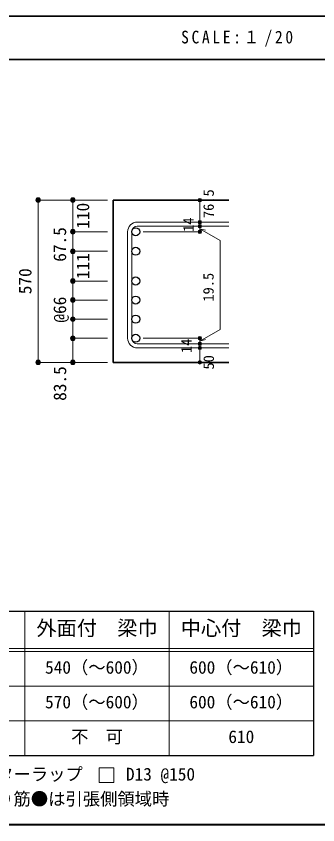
# Model space of a CAD drawing. Units: millimetres at full size, sheet at 1:20; details may follow other scales. Extents: x -3982 to 3969, y -2797 to 2801.
# Drawn here: x 1377 to 2422, y -2797 to 2 of the extents above; entities that cross this region are included whole.
import ezdxf
from ezdxf.enums import TextEntityAlignment as Align

# ---------------------------------------------------------------- set-up
doc = ezdxf.new("R2010")
doc.units = ezdxf.units.MM
doc.header["$LTSCALE"] = 20
doc.header["$PDMODE"] = 32
doc.header["$PDSIZE"] = 12
for name, color, linetype, lineweight in [('6-1_躯体線', 2, 'Continuous', 35), ('6-5_梁主筋', 7, 'Continuous', 18), ('6-6_S.T.P.', 7, 'Continuous', 18), ('6-7_文字', 7, 'Continuous', 18), ('6-D_寸法', 4, 'Continuous', 9), ('6-E_枠', 7, 'Continuous', 18), ('F-0_枠', 6, 'Continuous', 40)]:
    doc.layers.add(name, color=color, linetype=linetype, lineweight=lineweight)
doc.styles.add('ＭＳ ゴシック', font='')
doc.styles.get('ＭＳ ゴシック').set_extended_font_data('MS Gothic')

msp = doc.modelspace()

# ---------------------------------------------------------------- linework, layer by layer
at = {"layer": '6-1_躯体線'}
for p, q in [((1712.96, -634.67), (2112.96, -634.67)), ((1712.96, -634.67), (1712.96, -1196.17)), ((1712.96, -1196.17), (2112.96, -1196.17))]:
    msp.add_line(p, q, dxfattribs=at)
at = {"layer": '6-5_梁主筋', "color": 3, "lineweight": 25}
for centre in [(1790.96, -744.31), (1790.96, -811.67), (1790.96, -914.67), (1790.96, -980.67), (1790.96, -1046.67), (1790.96, -1112.67)]:
    msp.add_circle(centre, 14, dxfattribs=at)
at = {"layer": '6-6_S.T.P.'}
for p, q in [((1796.46, -710.81), (2112.96, -710.81)), ((1796.46, -724.81), (2112.96, -724.81)), ((1762.96, -744.31), (1762.96, -1112.67)), ((1776.96, -744.31), (1776.96, -1112.67)), ((1796.46, -1132.17), (2112.96, -1132.17)), ((1796.46, -1146.17), (2112.96, -1146.17))]:
    msp.add_line(p, q, dxfattribs=at)
for centre, radius, start, end in [((1796.46, -744.31), 33.5, 90, 180), ((1796.46, -744.31), 19.5, 90, 180), ((1796.46, -1112.67), 33.5, 180, 270), ((1796.46, -1112.67), 19.5, 180, 270)]:
    msp.add_arc(centre, radius, start, end, dxfattribs=at)
at = {"layer": '6-7_文字'}
msp.add_lwpolyline([(1664.77, -2649.9), (1714.77, -2649.9), (1714.77, -2599.9), (1664.77, -2599.9)], close=True, dxfattribs=at)
at = {"layer": '6-D_寸法'}
for p, q in [((1452.96, -634.67), (1452.96, -1196.17)), ((1572.96, -634.67), (1572.96, -744.31)), ((2012.96, -710.23), (2012.96, -634.67)), ((2012.96, -724.81), (2012.96, -710.81)), ((1572.96, -744.28), (1572.96, -811.67)), ((1572.96, -744.31), (1692.96, -744.31)), ((1572.96, -744.31), (1572.96, -811.67)), ((2012.96, -744.31), (1816.87, -744.31)), ((2012.96, -733.98), (2083.02, -774.43)), ((2012.96, -733.98), (2032.28, -739.16)), ((2083.02, -774.43), (2083.02, -1081.97)), ((1572.96, -811.67), (1692.96, -811.67)), ((1572.96, -811.67), (1572.96, -914.67)), ((1572.96, -914.67), (1692.96, -914.67)), ((1572.96, -914.67), (1572.96, -980.67)), ((1572.96, -980.67), (1692.96, -980.67)), ((1572.96, -980.67), (1572.96, -1046.67)), ((1572.96, -1046.67), (1692.96, -1046.67)), ((1572.96, -1046.67), (1572.96, -1112.67)), ((2012.96, -1122.42), (2083.02, -1081.97)), ((1572.96, -1112.67), (1692.96, -1112.67)), ((1572.96, -1196.17), (1572.96, -1112.67)), ((2012.96, -1112.67), (1816.87, -1112.67)), ((2012.96, -1132.17), (2012.96, -1112.67)), ((2012.96, -1122.42), (2032.28, -1117.25)), ((2012.96, -1146.17), (2012.96, -1132.17)), ((2012.96, -1196.17), (2012.96, -1146.17)), ((1452.96, -1196.17), (1562.82, -1196.17)), ((1452.96, -1196.17), (1572.96, -1196.17)), ((1572.96, -1196.17), (1692.96, -1196.17))]:
    msp.add_line(p, q, dxfattribs=at)
for points in [[(1452.96, -634.67), (1572.96, -634.67), (1692.96, -634.67)], [(2012.96, -724.23), (2012.96, -744.31), (2012.96, -724.23)]]:
    msp.add_lwpolyline(points, dxfattribs=at)
for centre, radius in [((1452.96, -634.67), 8), ((1452.96, -634.67), 7.2), ((1452.96, -634.67), 6.4), ((1452.96, -634.67), 5.6), ((1452.96, -634.67), 4.8), ((1452.96, -634.67), 4), ((1452.96, -634.67), 3.2), ((1452.96, -634.67), 2.4), ((1452.96, -634.67), 1.6), ((1452.96, -634.67), 0.8), ((1572.96, -634.67), 8), ((1572.96, -634.67), 7.2), ((1572.96, -634.67), 6.4), ((1572.96, -634.67), 5.6), ((1572.96, -634.67), 4.8), ((1572.96, -634.67), 4), ((1572.96, -634.67), 3.2), ((1572.96, -634.67), 2.4), ((1572.96, -634.67), 1.6), ((1572.96, -634.67), 0.8), ((2012.96, -634.67), 4), ((2012.96, -634.67), 3.6), ((2012.96, -634.67), 3.2), ((2012.96, -634.67), 2.8), ((2012.96, -634.67), 2.4), ((2012.96, -634.67), 2), ((2012.96, -634.67), 1.6), ((2012.96, -634.67), 1.2), ((2012.96, -634.67), 0.8), ((2012.96, -634.67), 0.4), ((2012.96, -710.81), 4), ((2012.96, -724.81), 4), ((2012.96, -710.81), 3.6), ((2012.96, -724.81), 3.6), ((2012.96, -710.81), 3.2), ((2012.96, -724.81), 3.2), ((2012.96, -710.81), 2.8), ((2012.96, -724.81), 2.8), ((2012.96, -710.81), 2.4), ((2012.96, -724.81), 2.4), ((2012.96, -710.81), 2), ((2012.96, -724.81), 2), ((2012.96, -710.81), 1.6), ((2012.96, -724.81), 1.6), ((2012.96, -710.81), 1.2), ((2012.96, -724.81), 1.2), ((2012.96, -710.81), 0.8), ((2012.96, -724.81), 0.8), ((2012.96, -710.81), 0.4), ((2012.96, -724.81), 0.4), ((1572.96, -744.31), 8), ((1572.96, -744.31), 7.2), ((1572.96, -744.31), 6.4), ((1572.96, -744.31), 5.6), ((1572.96, -744.31), 4.8), ((1572.96, -744.31), 4), ((1572.96, -744.31), 3.2), ((1572.96, -744.31), 2.4), ((1572.96, -744.31), 1.6), ((1572.96, -744.31), 0.8), ((2012.96, -744.31), 4), ((2012.96, -744.31), 3.6), ((2012.96, -744.31), 3.2), ((2012.96, -744.31), 2.8), ((2012.96, -744.31), 2.4), ((2012.96, -744.31), 2), ((2012.96, -744.31), 1.6), ((2012.96, -744.31), 1.2), ((2012.96, -744.31), 0.8), ((2012.96, -744.31), 0.4), ((1572.96, -811.67), 8), ((1572.96, -811.67), 7.2), ((1572.96, -811.67), 6.4), ((1572.96, -811.67), 5.6), ((1572.96, -811.67), 4.8), ((1572.96, -811.67), 4), ((1572.96, -811.67), 3.2), ((1572.96, -811.67), 2.4), ((1572.96, -811.67), 1.6), ((1572.96, -811.67), 0.8), ((1572.96, -914.67), 8), ((1572.96, -914.67), 7.2), ((1572.96, -914.67), 6.4), ((1572.96, -914.67), 5.6), ((1572.96, -914.67), 4.8), ((1572.96, -914.67), 4), ((1572.96, -914.67), 3.2), ((1572.96, -914.67), 2.4), ((1572.96, -914.67), 1.6), ((1572.96, -914.67), 0.8), ((1572.96, -980.67), 8), ((1572.96, -980.67), 7.2), ((1572.96, -980.67), 6.4), ((1572.96, -980.67), 5.6), ((1572.96, -980.67), 4.8), ((1572.96, -980.67), 4), ((1572.96, -980.67), 3.2), ((1572.96, -980.67), 2.4), ((1572.96, -980.67), 1.6), ((1572.96, -980.67), 0.8), ((1572.96, -1046.67), 8), ((1572.96, -1046.67), 7.2), ((1572.96, -1046.67), 6.4), ((1572.96, -1046.67), 5.6), ((1572.96, -1046.67), 4.8), ((1572.96, -1046.67), 4), ((1572.96, -1046.67), 3.2), ((1572.96, -1046.67), 2.4), ((1572.96, -1046.67), 1.6), ((1572.96, -1046.67), 0.8), ((1572.96, -1112.67), 8), ((1572.96, -1112.67), 7.2), ((1572.96, -1112.67), 6.4), ((1572.96, -1112.67), 5.6), ((1572.96, -1112.67), 4.8), ((1572.96, -1112.67), 4), ((1572.96, -1112.67), 3.2), ((1572.96, -1112.67), 2.4), ((1572.96, -1112.67), 1.6), ((1572.96, -1112.67), 0.8), ((2012.96, -1112.67), 4), ((2012.96, -1112.67), 3.6), ((2012.96, -1112.67), 3.2), ((2012.96, -1112.67), 2.8), ((2012.96, -1112.67), 2.4), ((2012.96, -1112.67), 2), ((2012.96, -1112.67), 1.6), ((2012.96, -1112.67), 1.2), ((2012.96, -1112.67), 0.8), ((2012.96, -1112.67), 0.4), ((2012.96, -1132.17), 4), ((2012.96, -1146.17), 4), ((2012.96, -1132.17), 3.6), ((2012.96, -1146.17), 3.6), ((2012.96, -1132.17), 3.2), ((2012.96, -1146.17), 3.2), ((2012.96, -1132.17), 2.8), ((2012.96, -1146.17), 2.8), ((2012.96, -1132.17), 2.4), ((2012.96, -1146.17), 2.4), ((2012.96, -1132.17), 2), ((2012.96, -1146.17), 2), ((2012.96, -1132.17), 1.6), ((2012.96, -1146.17), 1.6), ((2012.96, -1132.17), 1.2), ((2012.96, -1146.17), 1.2), ((2012.96, -1132.17), 0.8), ((2012.96, -1146.17), 0.8), ((2012.96, -1132.17), 0.4), ((2012.96, -1146.17), 0.4), ((1452.96, -1196.17), 8), ((1452.96, -1196.17), 7.2), ((1452.96, -1196.17), 6.4), ((1452.96, -1196.17), 5.6), ((1452.96, -1196.17), 4.8), ((1452.96, -1196.17), 4), ((1452.96, -1196.17), 3.2), ((1452.96, -1196.17), 2.4), ((1452.96, -1196.17), 1.6), ((1452.96, -1196.17), 0.8), ((1572.96, -1196.17), 8), ((1572.96, -1196.17), 7.2), ((1572.96, -1196.17), 6.4), ((1572.96, -1196.17), 5.6), ((1572.96, -1196.17), 4.8), ((1572.96, -1196.17), 4), ((1572.96, -1196.17), 3.2), ((1572.96, -1196.17), 2.4), ((1572.96, -1196.17), 1.6), ((1572.96, -1196.17), 0.8), ((2012.96, -1196.17), 4), ((2012.96, -1196.17), 3.6), ((2012.96, -1196.17), 3.2), ((2012.96, -1196.17), 2.8), ((2012.96, -1196.17), 2.4), ((2012.96, -1196.17), 2), ((2012.96, -1196.17), 1.6), ((2012.96, -1196.17), 1.2), ((2012.96, -1196.17), 0.8), ((2012.96, -1196.17), 0.4)]:
    msp.add_circle(centre, radius, dxfattribs=at)
at = {"layer": '6-D_寸法', "color": 7}
for p in [(1452.96, -634.67), (1572.96, -634.67), (2012.96, -634.67), (2012.96, -710.81), (2012.96, -724.81), (1572.96, -744.28), (1572.96, -744.31), (2012.96, -744.31), (1572.96, -811.67), (1572.96, -914.67), (1572.96, -980.67), (1572.96, -1046.67), (1572.96, -1112.67), (1572.96, -1112.67), (2012.96, -1112.67), (2012.96, -1132.17), (2012.96, -1146.17), (1452.96, -1196.17), (1572.96, -1196.17), (2012.96, -1196.17)]:
    msp.add_point(p, dxfattribs=at)
at = {"layer": '6-E_枠', "color": 3, "lineweight": 25}
for p, q in [((965.14, -2056.95), (2406.83, -2056.95)), ((2406.83, -2056.95), (2406.83, -2556.95)), ((965.14, -2556.95), (2406.83, -2556.95))]:
    msp.add_line(p, q, dxfattribs=at)
at = {"layer": '6-E_枠'}
for p, q in [((1406.83, -2056.95), (1406.83, -2556.95)), ((1906.83, -2056.95), (1906.83, -2556.95)), ((965.14, -2186.95), (2406.83, -2186.95)), ((965.14, -2196.95), (2406.83, -2196.95)), ((965.14, -2316.95), (2406.83, -2316.95)), ((965.14, -2436.95), (2406.83, -2436.95))]:
    msp.add_line(p, q, dxfattribs=at)
at = {"layer": 'F-0_枠', "color": 2, "lineweight": 35}
for p, q in [((2482.4, 1.97), (-3981.92, 1.97)), ((-3981.92, -148.03), (2482.4, -148.03))]:
    msp.add_line(p, q, dxfattribs=at)
at = {"layer": 'F-0_枠'}
msp.add_line((3969.4, -2796.83), (-3981.92, -2796.83), dxfattribs=at)

# ---------------------------------------------------------------- texts
at = {"layer": '6-7_文字', "color": 2, "style": 'ＭＳ ゴシック'}
for s, p in [('外面付\u3000梁巾', (1446.83, -2156.95)), ('中心付\u3000梁巾', (1946.83, -2156.95))]:
    msp.add_text(s, height=51.32, dxfattribs=at).set_placement(p, align=Align.BOTTOM_LEFT)
at = {"layer": '6-7_文字', "style": 'ＭＳ ゴシック'}
for s, p in [('540（～600）', (1476.83, -2286.95)), ('600（～610）', (1976.83, -2286.95)), ('570（～600）', (1476.83, -2406.95)), ('600（～610）', (1976.83, -2406.95)), ('不\u3000可', (1566.83, -2526.95)), ('610', (2111.83, -2526.95)), ('※ 基礎梁スターラップ     D13 @150', (977.51, -2656.67)), ('※ 柱型立上り筋●は引張側領域時', (977.51, -2742.34))]:
    msp.add_text(s, height=43.99, dxfattribs=at).set_placement(p, align=Align.BOTTOM_LEFT)
at = {"layer": '6-7_文字', "color": 2, "insert": (1948.17, -103.03), "char_height": 43.99, "attachment_point": 7, "style": 'ＭＳ ゴシック'}
msp.add_mtext('\\T1.34;\\W0.9;SCALE:１/20', dxfattribs=at)
at = {"layer": '6-D_寸法', "style": 'ＭＳ ゴシック'}
for s, height, p in [('76.5', 36.66, (2072.57, -696.86)), ('110', 43.99, (1642.96, -733.74)), ('14', 36.66, (2002.96, -744.7)), ('67.5', 43.99, (1562.96, -847.98)), ('111', 43.99, (1642.96, -908.17)), ('570', 43.99, (1442.96, -960.42)), ('19.5', 36.66, (2071.94, -986.14)), ('@66', 43.99, (1562.96, -1058.67)), ('14', 36.66, (1995.97, -1164.12)), ('50', 36.66, (2072.96, -1221.17)), ('83.5', 43.99, (1563.27, -1329.36))]:
    msp.add_text(s, height=height, rotation=90, dxfattribs=at).set_placement(p, align=Align.BOTTOM_LEFT)

doc.saveas('drawing.dxf')
